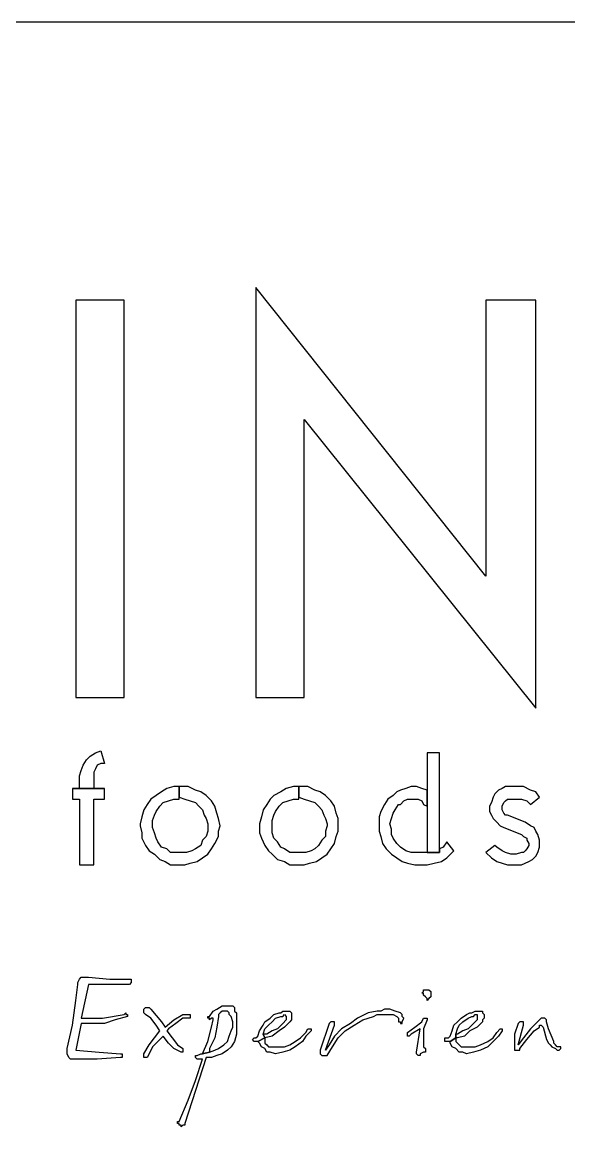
# Model space of a CAD drawing. Header units: metres. Extents: x 14 to 601, y -779 to -12.
# Drawn here: x 130.3 to 167.1, y -86.7 to -12.3 of the extents above; entities that cross this region are included whole.
import ezdxf

# ---------------------------------------------------------------- set-up
doc = ezdxf.new("R2010")
doc.units = ezdxf.units.M

msp = doc.modelspace()

# ---------------------------------------------------------------- linework, layer by layer
for p, q in [((573.76, -12.32), (40.72, -12.32)), ((161.56, -49.64), (146.08, -30.2)), ((146.08, -30.2), (146.08, -57.8)), ((137.2, -31.04), (133.96, -31.04)), ((133.96, -31.04), (133.96, -57.8)), ((137.2, -57.8), (137.2, -31.04)), ((164.92, -31.04), (161.56, -31.04)), ((161.56, -31.04), (161.56, -49.64)), ((164.92, -58.52), (164.92, -31.04)), ((149.32, -57.8), (149.32, -39.08)), ((149.32, -39.08), (164.92, -58.52)), ((133.96, -57.8), (137.2, -57.8)), ((146.08, -57.8), (149.32, -57.8)), ((134.92, -61.76), (135.28, -61.52)), ((135.28, -61.52), (135.64, -61.4)), ((135.64, -61.4), (135.88, -62.24)), ((158.44, -61.52), (157.6, -61.52)), ((157.6, -61.52), (157.6, -68.24)), ((158.44, -68.24), (158.44, -61.52)), ((134.32, -62.72), (134.44, -62.36)), ((134.44, -62.36), (134.68, -62)), ((134.68, -62), (134.92, -61.76)), ((135.4, -62.36), (135.28, -62.6)), ((135.64, -62.24), (135.4, -62.36)), ((135.88, -62.24), (135.64, -62.24)), ((134.2, -63.08), (134.32, -62.72)), ((134.2, -63.92), (134.2, -63.08)), ((135.28, -62.6), (135.16, -62.84)), ((135.16, -62.84), (135.16, -62.96)), ((135.16, -62.96), (135.16, -63.92)), ((133.72, -63.92), (133.72, -64.64)), ((135.88, -63.92), (133.72, -63.92)), ((133.72, -63.92), (135.88, -63.92)), ((135.16, -63.92), (134.2, -63.92)), ((135.88, -64.64), (135.88, -63.92)), ((140.08, -63.92), (139.72, -64.16)), ((140.56, -63.8), (140.08, -63.92)), ((140.92, -63.8), (140.56, -63.8)), ((141.16, -63.8), (140.92, -63.8)), ((140.92, -63.8), (140.92, -64.52)), ((140.92, -64.52), (140.92, -63.8)), ((140.92, -63.8), (140.92, -64.52)), ((141.52, -63.8), (141.16, -63.8)), ((142, -64.04), (141.52, -63.8)), ((148.12, -63.92), (147.76, -64.16)), ((148.6, -63.8), (148.12, -63.92)), ((148.96, -63.8), (148.6, -63.8)), ((149.2, -63.8), (148.96, -63.8)), ((148.96, -63.8), (148.96, -64.52)), ((148.96, -64.52), (148.96, -63.8)), ((148.96, -63.8), (148.96, -64.52)), ((149.56, -63.8), (149.2, -63.8)), ((150.04, -64.04), (149.56, -63.8)), ((156.16, -63.92), (155.8, -64.04)), ((156.52, -63.8), (156.16, -63.92)), ((156.88, -63.8), (156.52, -63.8)), ((157.24, -63.92), (156.88, -63.8)), ((157.6, -64.04), (157.24, -63.92)), ((162.64, -63.92), (162.4, -64.04)), ((162.88, -63.8), (162.64, -63.92)), ((163.36, -63.8), (162.88, -63.8)), ((163.72, -63.8), (163.36, -63.8)), ((164.08, -63.8), (163.72, -63.8)), ((164.56, -64.04), (164.08, -63.8)), ((133.72, -64.64), (134.2, -64.64)), ((134.2, -64.64), (134.2, -69.08)), ((135.16, -69.08), (135.16, -64.64)), ((135.16, -64.64), (135.88, -64.64)), ((139, -64.64), (138.76, -65)), ((139.36, -64.4), (139, -64.64)), ((139.72, -64.16), (139.36, -64.4)), ((140.2, -64.76), (140.56, -64.64)), ((140.56, -64.64), (140.92, -64.64)), ((140.92, -64.52), (141.28, -64.64)), ((140.92, -64.64), (140.92, -64.52)), ((141.28, -64.64), (141.64, -64.76)), ((142.36, -64.16), (142, -64.04)), ((142.72, -64.4), (142.36, -64.16)), ((143.08, -64.76), (142.72, -64.4)), ((147.04, -64.64), (146.8, -65)), ((147.28, -64.4), (147.04, -64.64)), ((147.76, -64.16), (147.28, -64.4)), ((148.24, -64.76), (148.6, -64.64)), ((148.6, -64.64), (148.96, -64.64)), ((148.96, -64.52), (149.32, -64.64)), ((148.96, -64.64), (148.96, -64.52)), ((149.32, -64.64), (149.68, -64.76)), ((150.4, -64.16), (150.04, -64.04)), ((150.76, -64.4), (150.4, -64.16)), ((151.12, -64.76), (150.76, -64.4)), ((154.96, -64.64), (154.72, -65)), ((155.32, -64.4), (154.96, -64.64)), ((155.56, -64.16), (155.32, -64.4)), ((155.8, -64.04), (155.56, -64.16)), ((156.04, -64.76), (156.28, -64.64)), ((156.28, -64.64), (156.52, -64.64)), ((156.52, -64.64), (156.76, -64.64)), ((156.76, -64.64), (157, -64.64)), ((157, -64.64), (157.24, -64.76)), ((157.6, -65.12), (157.6, -64.04)), ((162.04, -64.52), (161.92, -64.88)), ((162.16, -64.28), (162.04, -64.52)), ((162.4, -64.04), (162.16, -64.28)), ((162.88, -64.76), (163, -64.64)), ((163, -64.64), (163.12, -64.64)), ((163.12, -64.64), (163.36, -64.64)), ((163.36, -64.64), (163.72, -64.64)), ((163.72, -64.64), (163.96, -64.64)), ((163.96, -64.64), (164.32, -64.76)), ((164.92, -64.16), (164.56, -64.04)), ((164.56, -65), (165.16, -64.52)), ((165.16, -64.52), (164.92, -64.16)), ((138.52, -65.36), (138.4, -65.84)), ((138.76, -65), (138.52, -65.36)), ((139.36, -65.48), (139.6, -65.12)), ((139.6, -65.12), (139.84, -64.88)), ((139.84, -64.88), (140.2, -64.76)), ((141.64, -64.76), (142, -64.88)), ((142, -64.88), (142.24, -65.12)), ((142.24, -65.12), (142.48, -65.36)), ((142.48, -65.36), (142.6, -65.72)), ((143.32, -65.12), (143.08, -64.76)), ((143.44, -65.6), (143.32, -65.12)), ((146.56, -65.36), (146.44, -65.84)), ((146.8, -65), (146.56, -65.36)), ((147.4, -65.48), (147.64, -65.12)), ((147.64, -65.12), (147.88, -64.88)), ((147.88, -64.88), (148.24, -64.76)), ((149.68, -64.76), (150.04, -64.88)), ((150.04, -64.88), (150.28, -65.12)), ((150.28, -65.12), (150.52, -65.36)), ((150.52, -65.36), (150.64, -65.72)), ((151.36, -65.12), (151.12, -64.76)), ((151.48, -65.6), (151.36, -65.12)), ((154.72, -65), (154.48, -65.48)), ((155.32, -65.6), (155.44, -65.36)), ((155.44, -65.36), (155.68, -65)), ((155.68, -65), (155.8, -65)), ((155.8, -65), (156.04, -64.76)), ((157.24, -64.76), (157.36, -65)), ((157.36, -65), (157.6, -65.12)), ((161.92, -64.88), (161.8, -65.12)), ((161.8, -65.12), (161.8, -65.48)), ((162.64, -65.12), (162.76, -64.88)), ((162.64, -65.24), (162.64, -65.12)), ((162.64, -65.36), (162.64, -65.24)), ((162.76, -65.6), (162.64, -65.36)), ((162.76, -64.88), (162.88, -64.76)), ((164.32, -64.76), (164.56, -65)), ((138.4, -65.84), (138.28, -66.32)), ((139.12, -66.08), (139.24, -65.72)), ((139.12, -66.44), (139.12, -66.08)), ((139.24, -65.72), (139.36, -65.48)), ((142.6, -65.72), (142.72, -65.96)), ((142.72, -65.96), (142.84, -66.32)), ((143.56, -65.96), (143.44, -65.6)), ((143.68, -66.44), (143.56, -65.96)), ((146.44, -65.84), (146.32, -66.32)), ((147.16, -66.08), (147.28, -65.72)), ((147.16, -66.44), (147.16, -66.08)), ((147.28, -65.72), (147.4, -65.48)), ((150.64, -65.72), (150.76, -65.96)), ((150.76, -65.96), (150.88, -66.32)), ((151.6, -65.96), (151.48, -65.6)), ((151.6, -66.44), (151.6, -65.96)), ((154.48, -65.48), (154.36, -65.84)), ((154.36, -65.84), (154.36, -66.32)), ((155.08, -66.32), (155.2, -65.96)), ((155.2, -65.96), (155.32, -65.6)), ((161.8, -65.48), (161.92, -65.72)), ((161.92, -65.72), (162.04, -65.96)), ((162.04, -65.96), (162.28, -66.2)), ((162.28, -66.2), (162.52, -66.44)), ((162.88, -65.72), (162.76, -65.6)), ((163, -65.72), (162.88, -65.72)), ((164.2, -66.2), (163, -65.72)), ((164.56, -66.44), (164.2, -66.2)), ((138.28, -66.32), (138.28, -66.44)), ((138.28, -66.44), (138.4, -66.92)), ((138.4, -66.92), (138.4, -67.28)), ((139.12, -66.56), (139.12, -66.44)), ((139.24, -66.92), (139.12, -66.56)), ((139.36, -67.28), (139.24, -66.92)), ((142.84, -66.8), (142.72, -67.16)), ((142.84, -66.32), (142.84, -66.44)), ((142.84, -66.44), (142.84, -66.8)), ((143.56, -66.8), (143.68, -66.44)), ((143.56, -67.16), (143.56, -66.8)), ((146.32, -66.32), (146.32, -66.44)), ((146.32, -66.44), (146.32, -66.92)), ((146.32, -66.92), (146.44, -67.28)), ((147.16, -66.56), (147.16, -66.44)), ((147.16, -66.92), (147.16, -66.56)), ((147.28, -67.28), (147.16, -66.92)), ((150.88, -66.44), (150.76, -66.8)), ((150.76, -66.8), (150.76, -67.16)), ((150.88, -66.32), (150.88, -66.44)), ((151.48, -67.16), (151.6, -66.8)), ((151.6, -66.8), (151.6, -66.44)), ((154.36, -66.32), (154.36, -66.8)), ((154.36, -66.8), (154.48, -67.16)), ((155.2, -66.68), (155.08, -66.32)), ((155.2, -67.04), (155.2, -66.68)), ((162.52, -66.44), (162.76, -66.56)), ((162.76, -66.56), (163.96, -67.04)), ((164.8, -66.56), (164.56, -66.44)), ((164.92, -66.8), (164.8, -66.56)), ((165.04, -67.04), (164.92, -66.8)), ((138.4, -67.28), (138.64, -67.76)), ((139.48, -67.52), (139.36, -67.28)), ((139.72, -67.88), (139.48, -67.52)), ((142.48, -67.4), (142.36, -67.76)), ((142.72, -67.16), (142.48, -67.4)), ((143.08, -68), (143.32, -67.64)), ((143.32, -67.64), (143.56, -67.16)), ((146.44, -67.28), (146.68, -67.76)), ((147.52, -67.52), (147.28, -67.28)), ((147.76, -67.88), (147.52, -67.52)), ((150.52, -67.4), (150.28, -67.76)), ((150.76, -67.16), (150.52, -67.4)), ((151.12, -68), (151.36, -67.64)), ((151.36, -67.64), (151.48, -67.16)), ((154.48, -67.16), (154.6, -67.64)), ((154.6, -67.64), (154.84, -68)), ((155.32, -67.28), (155.2, -67.04)), ((155.56, -67.64), (155.32, -67.28)), ((155.8, -67.88), (155.56, -67.64)), ((158.92, -67.52), (158.68, -67.88)), ((159.4, -68.12), (158.92, -67.52)), ((163.96, -67.04), (164.08, -67.16)), ((164.08, -67.16), (164.32, -67.28)), ((164.32, -67.28), (164.32, -67.4)), ((164.32, -67.4), (164.44, -67.64)), ((164.44, -67.64), (164.44, -67.76)), ((165.16, -67.4), (165.04, -67.04)), ((165.16, -67.64), (165.16, -67.4)), ((165.16, -67.88), (165.16, -67.64)), ((138.64, -67.76), (138.88, -68.12)), ((138.88, -68.12), (139.24, -68.36)), ((139.24, -68.36), (139.6, -68.72)), ((140.08, -68), (139.72, -67.88)), ((140.32, -68.24), (140.08, -68)), ((140.68, -68.24), (140.32, -68.24)), ((141.04, -68.24), (140.68, -68.24)), ((141.4, -68.24), (141.04, -68.24)), ((141.76, -68.12), (141.4, -68.24)), ((142, -68), (141.76, -68.12)), ((142.36, -67.76), (142, -68)), ((142.48, -68.6), (142.84, -68.36)), ((142.84, -68.36), (143.08, -68)), ((146.68, -67.76), (146.92, -68.12)), ((146.92, -68.12), (147.16, -68.36)), ((147.16, -68.36), (147.52, -68.72)), ((148, -68), (147.76, -67.88)), ((148.36, -68.24), (148, -68)), ((148.72, -68.24), (148.36, -68.24)), ((149.08, -68.24), (148.72, -68.24)), ((149.44, -68.24), (149.08, -68.24)), ((149.8, -68.12), (149.44, -68.24)), ((150.04, -68), (149.8, -68.12)), ((150.28, -67.76), (150.04, -68)), ((150.52, -68.6), (150.88, -68.36)), ((150.88, -68.36), (151.12, -68)), ((154.84, -68), (155.2, -68.36)), ((155.2, -68.36), (155.56, -68.6)), ((156.16, -68.12), (155.8, -67.88)), ((156.52, -68.24), (156.16, -68.12)), ((156.76, -68.24), (156.52, -68.24)), ((157.12, -68.24), (156.76, -68.24)), ((157.6, -68.24), (157.12, -68.24)), ((157.6, -68.24), (158.44, -68.24)), ((158.44, -68.24), (157.6, -68.24)), ((158.68, -67.88), (158.44, -68)), ((158.44, -68), (158.44, -68.24)), ((158.92, -68.6), (159.28, -68.24)), ((159.28, -68.24), (159.4, -68.12)), ((162.16, -67.76), (161.56, -68.24)), ((161.56, -68.24), (161.92, -68.6)), ((162.28, -67.88), (162.16, -67.76)), ((162.64, -68.12), (162.28, -67.88)), ((162.88, -68.24), (162.64, -68.12)), ((163.24, -68.36), (162.88, -68.24)), ((163.6, -68.36), (163.24, -68.36)), ((163.96, -68.24), (163.6, -68.36)), ((164.08, -68.24), (163.96, -68.24)), ((164.2, -68.12), (164.08, -68.24)), ((164.32, -68), (164.2, -68.12)), ((164.44, -67.76), (164.32, -68)), ((164.92, -68.48), (165.04, -68.24)), ((165.04, -68.24), (165.16, -67.88)), ((134.2, -69.08), (135.16, -69.08)), ((139.6, -68.72), (139.96, -68.84)), ((139.96, -68.84), (140.32, -69.08)), ((140.32, -69.08), (140.8, -69.08)), ((140.8, -69.08), (141.28, -69.08)), ((141.28, -69.08), (141.64, -68.96)), ((141.64, -68.96), (142.12, -68.84)), ((142.12, -68.84), (142.48, -68.6)), ((147.52, -68.72), (148, -68.84)), ((148, -68.84), (148.36, -69.08)), ((148.36, -69.08), (148.84, -69.08)), ((148.84, -69.08), (149.32, -69.08)), ((149.32, -69.08), (149.68, -68.96)), ((149.68, -68.96), (150.16, -68.84)), ((150.16, -68.84), (150.52, -68.6)), ((155.56, -68.6), (155.92, -68.84)), ((155.92, -68.84), (156.28, -68.96)), ((156.28, -68.96), (156.76, -69.08)), ((156.76, -69.08), (157.24, -69.08)), ((157.24, -69.08), (157.6, -69.08)), ((157.6, -69.08), (158.08, -68.96)), ((158.08, -68.96), (158.56, -68.84)), ((158.56, -68.84), (158.92, -68.6)), ((161.92, -68.6), (162.28, -68.84)), ((162.28, -68.84), (162.64, -68.96)), ((162.64, -68.96), (163, -69.08)), ((163, -69.08), (163.12, -69.08)), ((163.12, -69.08), (163.96, -69.08)), ((163.96, -69.08), (164.2, -68.96)), ((164.2, -68.96), (164.44, -68.84)), ((164.44, -68.84), (164.68, -68.72)), ((164.68, -68.72), (164.92, -68.48)), ((133.96, -78.2), (134.08, -77.12)), ((134.08, -77), (134.2, -76.76)), ((134.08, -77.12), (134.08, -77)), ((134.2, -76.76), (134.32, -76.64)), ((134.32, -76.64), (134.44, -76.64)), ((134.8, -77.12), (134.32, -79.4)), ((134.44, -76.64), (134.56, -76.64)), ((134.56, -76.64), (134.8, -76.64)), ((134.8, -76.64), (136.24, -76.76)), ((136.12, -77.12), (134.8, -77.12)), ((137.44, -77.12), (136.12, -77.12)), ((136.24, -76.76), (137.44, -76.76)), ((137.44, -76.76), (137.56, -76.76)), ((137.56, -77.12), (137.44, -77.12)), ((137.56, -76.76), (137.68, -76.76)), ((137.68, -77), (137.56, -77.12)), ((137.68, -76.76), (137.68, -76.88)), ((137.68, -76.88), (137.68, -77)), ((157.24, -77.72), (157.36, -77.6)), ((157.36, -77.72), (157.24, -77.72)), ((157.36, -77.6), (157.36, -77.48)), ((157.36, -77.48), (157.48, -77.48)), ((157.36, -77.84), (157.36, -77.72)), ((157.48, -77.96), (157.36, -77.84)), ((157.48, -77.48), (157.6, -77.48)), ((157.6, -78.08), (157.48, -77.96)), ((157.6, -77.48), (157.72, -77.48)), ((157.6, -78.2), (157.6, -78.08)), ((157.72, -78.08), (157.6, -78.2)), ((157.72, -77.48), (157.84, -77.6)), ((157.84, -77.96), (157.72, -78.08)), ((157.84, -77.6), (157.84, -77.72)), ((157.84, -77.72), (157.84, -77.96)), ((133.72, -79.88), (133.96, -78.2)), ((138.52, -78.8), (138.64, -78.68)), ((138.52, -78.92), (138.52, -78.8)), ((138.64, -78.68), (138.76, -78.68)), ((138.76, -78.68), (138.88, -78.68)), ((138.88, -78.68), (139, -78.8)), ((139, -78.8), (139.72, -79.64)), ((143.2, -78.92), (143.44, -78.8)), ((143.44, -78.8), (143.8, -78.56)), ((143.8, -78.56), (144.16, -78.56)), ((144.16, -78.56), (144.28, -78.56)), ((144.28, -78.56), (144.52, -78.56)), ((144.52, -78.56), (144.64, -78.68)), ((144.64, -78.68), (144.64, -78.92)), ((154.72, -78.8), (154.48, -78.92)), ((155.08, -78.8), (154.72, -78.8)), ((155.44, -78.92), (155.08, -78.8)), ((134.32, -79.4), (135.76, -79.4)), ((135.76, -79.4), (137.2, -79.16)), ((136.6, -79.52), (135.88, -79.76)), ((137.44, -79.28), (136.6, -79.52)), ((137.2, -79.16), (137.32, -79.04)), ((137.32, -79.04), (137.32, -79.16)), ((137.32, -79.16), (137.44, -79.16)), ((137.44, -79.16), (137.44, -79.28)), ((138.52, -79.04), (138.52, -78.92)), ((138.64, -79.16), (138.52, -79.04)), ((139, -79.4), (138.64, -79.16)), ((139.36, -79.88), (139, -79.4)), ((139.96, -80), (140.56, -79.52)), ((140.56, -79.52), (141.16, -79.16)), ((141.16, -79.4), (140.68, -79.76)), ((141.16, -79.16), (141.4, -79.16)), ((141.28, -79.4), (141.16, -79.4)), ((141.4, -79.4), (141.28, -79.4)), ((141.4, -79.16), (141.52, -79.16)), ((141.52, -79.4), (141.4, -79.4)), ((141.52, -79.16), (141.64, -79.16)), ((141.64, -79.4), (141.52, -79.4)), ((141.64, -79.16), (141.64, -79.28)), ((141.64, -79.28), (141.64, -79.4)), ((142.84, -79.4), (142.84, -79.28)), ((142.84, -79.28), (142.96, -79.28)), ((142.96, -79.4), (142.84, -79.4)), ((142.96, -79.28), (143.2, -78.92)), ((143.08, -79.4), (142.96, -79.52)), ((142.96, -79.52), (142.96, -79.4)), ((143.2, -79.4), (143.08, -79.4)), ((143.08, -80), (143.2, -79.52)), ((143.2, -79.52), (143.2, -79.4)), ((143.56, -79.28), (143.44, -80)), ((143.68, -79.04), (143.56, -79.16)), ((143.56, -79.16), (143.56, -79.28)), ((143.8, -78.92), (143.68, -79.04)), ((143.92, -78.92), (143.8, -78.92)), ((144.04, -78.92), (143.92, -78.92)), ((144.16, -78.92), (144.04, -78.92)), ((144.28, -79.04), (144.16, -78.92)), ((144.28, -79.16), (144.28, -79.04)), ((144.4, -79.28), (144.28, -79.16)), ((144.52, -79.64), (144.4, -79.28)), ((144.64, -78.92), (144.76, -79.04)), ((144.76, -79.04), (144.76, -79.52)), ((144.76, -79.52), (144.76, -80)), ((146.68, -79.64), (147.04, -79.4)), ((147.04, -79.4), (147.28, -79.16)), ((147.16, -79.64), (147.4, -79.4)), ((147.28, -79.16), (147.64, -79.04)), ((147.4, -79.4), (147.76, -79.28)), ((147.64, -79.04), (147.76, -79.04)), ((147.76, -79.04), (147.88, -78.92)), ((147.76, -79.28), (147.88, -79.28)), ((147.88, -78.92), (148.12, -78.92)), ((147.88, -79.28), (148, -79.16)), ((148.12, -79.52), (147.88, -79.76)), ((148, -79.16), (148.12, -79.28)), ((148.12, -78.92), (148.36, -78.92)), ((148.12, -79.28), (148.12, -79.4)), ((148.12, -79.4), (148.12, -79.52)), ((148.36, -78.92), (148.48, -79.04)), ((148.48, -79.52), (148.36, -79.64)), ((148.48, -79.04), (148.48, -79.16)), ((148.48, -79.16), (148.48, -79.28)), ((148.48, -79.28), (148.48, -79.4)), ((148.48, -79.4), (148.48, -79.52)), ((152.92, -79.4), (152.44, -79.76)), ((152.68, -79.88), (153.28, -79.52)), ((153.64, -79.04), (152.92, -79.4)), ((153.28, -79.52), (154, -79.28)), ((154.24, -78.92), (153.64, -79.04)), ((154, -79.28), (154.24, -79.16)), ((154.48, -78.92), (154.24, -78.92)), ((154.24, -79.16), (154.6, -79.16)), ((154.6, -79.16), (154.96, -79.16)), ((154.96, -79.16), (155.32, -79.16)), ((155.32, -79.16), (155.56, -79.28)), ((155.8, -79.04), (155.44, -78.92)), ((155.56, -79.28), (155.68, -79.4)), ((155.68, -79.4), (155.68, -79.52)), ((155.68, -79.52), (155.68, -79.64)), ((155.92, -79.16), (155.8, -79.04)), ((155.92, -79.28), (155.92, -79.16)), ((156.04, -79.4), (155.92, -79.28)), ((155.92, -79.64), (156.04, -79.4)), ((157.24, -79.64), (157.36, -79.4)), ((157.36, -79.4), (157.48, -79.4)), ((157.6, -79.52), (157.36, -80.12)), ((157.48, -79.4), (157.6, -79.4)), ((157.6, -79.4), (157.6, -79.52)), ((159.64, -79.64), (159.88, -79.4)), ((159.88, -79.4), (160.24, -79.16)), ((160, -79.64), (160.36, -79.4)), ((160.24, -79.16), (160.48, -79.04)), ((160.36, -79.4), (160.6, -79.28)), ((160.48, -79.04), (160.6, -79.04)), ((160.6, -79.04), (160.84, -78.92)), ((160.6, -79.28), (160.72, -79.28)), ((160.72, -79.28), (160.84, -79.16)), ((160.96, -79.52), (160.72, -79.76)), ((160.84, -78.92), (161.08, -78.92)), ((160.84, -79.16), (160.96, -79.16)), ((160.96, -79.16), (160.96, -79.28)), ((160.96, -79.28), (160.96, -79.4)), ((160.96, -79.4), (160.96, -79.52)), ((161.08, -78.92), (161.32, -78.92)), ((161.32, -78.92), (161.32, -79.04)), ((161.32, -79.04), (161.44, -79.16)), ((161.44, -79.4), (161.32, -79.52)), ((161.32, -79.52), (161.32, -79.64)), ((161.44, -79.16), (161.44, -79.28)), ((161.44, -79.28), (161.44, -79.4)), ((165.16, -79.52), (164.56, -80.12)), ((165.28, -79.4), (165.16, -79.52)), ((165.4, -79.4), (165.28, -79.4)), ((165.52, -79.4), (165.4, -79.4)), ((165.64, -79.52), (165.52, -79.4)), ((165.64, -79.64), (165.64, -79.52)), ((133.36, -81.44), (133.72, -79.88)), ((134.32, -79.76), (133.96, -81.56)), ((135.04, -79.76), (134.32, -79.76)), ((135.88, -79.76), (135.04, -79.76)), ((139.24, -80.72), (139.6, -80.24)), ((139.6, -80.24), (139.36, -79.88)), ((139.72, -79.64), (139.96, -80)), ((140.2, -80.12), (140.08, -80.24)), ((140.08, -80.24), (140.44, -80.72)), ((140.68, -79.76), (140.2, -80.12)), ((142.84, -80.96), (143.08, -80)), ((143.44, -80), (143.32, -80.72)), ((144.28, -80.6), (144.4, -80.24)), ((144.4, -80.24), (144.52, -80)), ((144.52, -80), (144.52, -79.64)), ((144.76, -80), (144.76, -80.48)), ((146.2, -80.6), (146.32, -80.24)), ((146.32, -80.24), (146.56, -79.88)), ((146.56, -79.88), (146.68, -79.64)), ((146.56, -80.48), (146.68, -80.12)), ((146.68, -80.12), (146.92, -79.88)), ((147.16, -80.24), (146.8, -80.48)), ((146.92, -79.88), (147.16, -79.64)), ((147.52, -80.12), (147.16, -80.24)), ((147.64, -80.24), (147.16, -80.6)), ((147.88, -79.76), (147.52, -80.12)), ((148, -80), (147.64, -80.24)), ((148.36, -79.64), (148, -80)), ((149.44, -80.36), (149.56, -80.12)), ((149.8, -80.24), (149.44, -80.6)), ((149.56, -80.12), (149.68, -80.12)), ((149.68, -80.12), (149.8, -80.12)), ((149.8, -80.12), (149.8, -80.24)), ((151, -79.76), (150.4, -81.56)), ((150.76, -81.56), (151.36, -79.88)), ((151.12, -79.64), (151, -79.76)), ((151.24, -79.64), (151.12, -79.64)), ((151.36, -79.64), (151.24, -79.64)), ((151.36, -79.76), (151.36, -79.64)), ((151.36, -79.88), (151.36, -79.76)), ((151.84, -80.12), (151.36, -80.6)), ((151.6, -80.72), (152.08, -80.24)), ((152.44, -79.76), (151.84, -80.12)), ((152.08, -80.24), (152.68, -79.88)), ((155.68, -79.64), (155.8, -79.64)), ((155.8, -79.64), (155.8, -79.76)), ((155.8, -79.76), (155.92, -79.76)), ((155.92, -79.76), (155.92, -79.64)), ((156.28, -80.36), (156.76, -80)), ((157.12, -80.12), (156.52, -80.48)), ((156.76, -80), (157.24, -79.64)), ((156.88, -81.68), (157.12, -80.12)), ((157.36, -80.12), (157.36, -80.6)), ((159.16, -80.6), (159.28, -80.24)), ((159.28, -80.24), (159.4, -79.88)), ((159.4, -79.88), (159.64, -79.64)), ((159.52, -80.48), (159.64, -80.12)), ((159.64, -80.12), (159.76, -79.88)), ((160, -80.24), (159.64, -80.48)), ((159.76, -79.88), (160, -79.64)), ((160.36, -80.12), (160, -80.24)), ((160.48, -80.24), (160.12, -80.6)), ((160.72, -79.76), (160.36, -80.12)), ((160.96, -80), (160.48, -80.24)), ((161.32, -79.64), (160.96, -80)), ((162.28, -80.36), (162.52, -80.12)), ((162.64, -80.24), (162.4, -80.6)), ((162.52, -80.12), (162.64, -80.12)), ((162.64, -80.12), (162.64, -80.24)), ((163.72, -79.76), (163.48, -80.48)), ((163.84, -79.64), (163.72, -79.76)), ((163.72, -81.2), (164.08, -79.88)), ((163.96, -79.64), (163.84, -79.64)), ((164.08, -79.64), (163.96, -79.64)), ((164.08, -79.76), (164.08, -79.64)), ((164.08, -79.88), (164.08, -79.76)), ((164.56, -80.12), (164.08, -80.72)), ((164.32, -80.84), (164.8, -80.24)), ((164.8, -80.24), (165.16, -80)), ((165.16, -80), (165.16, -79.88)), ((165.16, -79.88), (165.28, -79.88)), ((165.28, -79.88), (165.4, -80)), ((165.4, -80), (165.64, -80.84)), ((165.76, -80.12), (165.64, -79.64)), ((166.12, -80.96), (165.76, -80.12)), ((138.88, -81.2), (139.24, -80.72)), ((139.48, -80.96), (139.12, -81.32)), ((139.84, -80.6), (139.48, -80.96)), ((140.2, -81.08), (139.84, -80.6)), ((140.56, -81.44), (140.2, -81.08)), ((140.44, -80.72), (140.8, -81.2)), ((142.48, -81.8), (142.84, -80.96)), ((143.32, -80.72), (142.96, -81.44)), ((143.92, -81.2), (144.16, -80.96)), ((144.16, -80.96), (144.28, -80.6)), ((144.64, -80.96), (144.4, -81.32)), ((144.76, -80.48), (144.64, -80.96)), ((145.84, -80.84), (145.96, -80.72)), ((145.96, -80.96), (145.84, -80.84)), ((145.96, -80.72), (146.08, -80.72)), ((146.08, -80.96), (145.96, -80.96)), ((146.08, -80.72), (146.2, -80.6)), ((146.2, -80.96), (146.08, -80.96)), ((146.2, -80.96), (146.68, -80.72)), ((146.68, -80.72), (146.2, -80.96)), ((146.2, -80.96), (146.2, -80.96)), ((146.32, -81.08), (146.2, -80.96)), ((146.44, -81.32), (146.32, -81.08)), ((146.68, -80.72), (146.56, -80.48)), ((146.56, -80.48), (146.68, -80.72)), ((146.8, -80.48), (146.56, -80.48)), ((147.16, -80.6), (146.68, -80.72)), ((146.68, -80.72), (146.68, -80.96)), ((146.68, -80.96), (146.68, -81.08)), ((146.68, -81.08), (146.8, -81.2)), ((148.36, -81.2), (148.72, -80.96)), ((148.72, -80.96), (149.08, -80.72)), ((149.2, -80.96), (148.72, -81.32)), ((149.08, -80.72), (149.44, -80.36)), ((149.44, -80.6), (149.2, -80.96)), ((151.36, -80.6), (151, -81.2)), ((151.24, -81.32), (151.6, -80.72)), ((156.28, -80.48), (156.28, -80.36)), ((156.28, -80.6), (156.28, -80.48)), ((156.4, -80.6), (156.28, -80.6)), ((156.52, -80.48), (156.4, -80.6)), ((157.36, -80.6), (157.36, -81.2)), ((158.8, -80.84), (158.8, -80.72)), ((158.8, -80.72), (158.92, -80.72)), ((158.8, -80.96), (158.8, -80.84)), ((158.92, -80.96), (158.8, -80.96)), ((158.92, -80.72), (159.04, -80.72)), ((159.04, -80.96), (158.92, -80.96)), ((159.04, -80.72), (159.16, -80.6)), ((159.16, -80.96), (159.04, -80.96)), ((159.16, -80.96), (159.52, -80.72)), ((159.52, -80.72), (159.16, -80.96)), ((159.16, -81.08), (159.16, -80.96)), ((159.28, -81.32), (159.16, -81.08)), ((159.52, -80.72), (159.52, -80.48)), ((159.52, -80.48), (159.52, -80.72)), ((159.64, -80.48), (159.52, -80.48)), ((159.64, -80.72), (159.52, -80.72)), ((159.52, -80.72), (159.52, -80.96)), ((159.52, -80.96), (159.64, -81.08)), ((160.12, -80.6), (159.64, -80.72)), ((159.64, -81.08), (159.76, -81.2)), ((161.2, -81.2), (161.68, -80.96)), ((161.68, -80.96), (162.04, -80.72)), ((162.04, -80.96), (161.68, -81.32)), ((162.04, -80.72), (162.28, -80.36)), ((162.4, -80.6), (162.04, -80.96)), ((163.48, -80.48), (163.48, -81.2)), ((164.08, -80.72), (163.72, -81.2)), ((163.84, -81.44), (164.32, -80.84)), ((165.64, -80.84), (165.76, -81.08)), ((165.76, -81.08), (165.88, -81.2)), ((166.12, -81.08), (166.12, -80.96)), ((166.24, -81.2), (166.12, -81.08)), ((133.36, -81.68), (133.36, -81.44)), ((133.36, -81.8), (133.36, -81.68)), ((133.48, -82.04), (133.36, -81.8)), ((133.96, -81.56), (135.52, -81.68)), ((135.52, -81.68), (136.96, -81.8)), ((136.96, -81.8), (137.08, -81.8)), ((137.08, -81.8), (137.08, -81.92)), ((138.52, -81.8), (138.88, -81.2)), ((138.52, -81.92), (138.52, -81.8)), ((138.88, -81.8), (138.76, -82.04)), ((139.12, -81.32), (138.88, -81.8)), ((141.04, -81.68), (140.56, -81.44)), ((140.8, -81.2), (141.16, -81.44)), ((141.16, -81.68), (141.04, -81.68)), ((141.16, -81.44), (141.16, -81.56)), ((141.16, -81.56), (141.16, -81.68)), ((142.12, -81.92), (142.36, -81.8)), ((142.36, -81.8), (142.48, -81.8)), ((142.48, -81.8), (142.96, -81.68)), ((142.96, -81.68), (142.48, -81.8)), ((142.96, -81.44), (142.96, -81.68)), ((142.96, -81.68), (143.32, -81.56)), ((143.32, -81.56), (143.56, -81.44)), ((143.8, -81.8), (143.44, -81.92)), ((143.56, -81.44), (143.92, -81.2)), ((144.16, -81.56), (143.8, -81.8)), ((144.4, -81.32), (144.16, -81.56)), ((146.68, -81.44), (146.44, -81.32)), ((146.8, -81.68), (146.68, -81.44)), ((146.8, -81.2), (146.92, -81.32)), ((147.04, -81.68), (146.8, -81.68)), ((146.92, -81.32), (147.04, -81.32)), ((147.04, -81.32), (147.52, -81.32)), ((147.4, -81.8), (147.04, -81.68)), ((147.88, -81.68), (147.4, -81.8)), ((147.52, -81.32), (148, -81.32)), ((148.36, -81.56), (147.88, -81.68)), ((148, -81.32), (148.36, -81.2)), ((148.72, -81.32), (148.36, -81.56)), ((150.4, -81.56), (150.4, -81.68)), ((150.4, -81.68), (150.4, -81.8)), ((150.4, -81.8), (150.52, -81.92)), ((151, -81.2), (150.76, -81.56)), ((150.88, -81.92), (151.24, -81.32)), ((156.88, -81.8), (156.88, -81.68)), ((157, -81.92), (156.88, -81.8)), ((157.36, -81.68), (157.12, -81.8)), ((157.12, -81.8), (157.12, -81.92)), ((157.36, -81.2), (157.36, -81.32)), ((157.36, -81.32), (157.48, -81.44)), ((157.48, -81.68), (157.36, -81.68)), ((157.48, -81.44), (157.48, -81.56)), ((157.48, -81.56), (157.48, -81.68)), ((159.52, -81.44), (159.28, -81.32)), ((159.76, -81.68), (159.52, -81.44)), ((159.76, -81.2), (159.88, -81.32)), ((160, -81.68), (159.76, -81.68)), ((159.88, -81.32), (160, -81.32)), ((160, -81.32), (160.36, -81.32)), ((160.24, -81.8), (160, -81.68)), ((160.72, -81.68), (160.24, -81.8)), ((160.36, -81.32), (160.84, -81.32)), ((161.2, -81.56), (160.72, -81.68)), ((160.84, -81.32), (161.2, -81.2)), ((161.68, -81.32), (161.2, -81.56)), ((163.48, -81.2), (163.48, -81.44)), ((163.48, -81.44), (163.48, -81.56)), ((163.48, -81.56), (163.6, -81.56)), ((163.6, -81.56), (163.72, -81.56)), ((163.72, -81.56), (163.84, -81.56)), ((163.84, -81.56), (163.84, -81.44)), ((165.88, -81.2), (166, -81.32)), ((166, -81.32), (166.24, -81.44)), ((166.36, -81.32), (166.24, -81.2)), ((166.24, -81.44), (166.36, -81.56)), ((166.48, -81.32), (166.36, -81.32)), ((166.36, -81.56), (166.48, -81.56)), ((166.6, -81.32), (166.48, -81.32)), ((166.48, -81.56), (166.6, -81.44)), ((166.6, -81.44), (166.6, -81.32)), ((133.6, -82.16), (133.48, -82.04)), ((133.72, -82.16), (133.6, -82.16)), ((135.4, -82.16), (133.72, -82.16)), ((136.96, -82.04), (135.4, -82.16)), ((137.08, -82.04), (136.96, -82.04)), ((137.08, -81.92), (137.08, -82.04)), ((138.52, -82.04), (138.52, -81.92)), ((138.64, -82.04), (138.52, -82.04)), ((138.76, -82.04), (138.64, -82.04)), ((138.76, -82.04), (138.76, -82.04)), ((142.72, -82.04), (141.28, -86.48)), ((142, -82.04), (142, -81.92)), ((142, -81.92), (142.12, -81.92)), ((142.12, -82.16), (142, -82.04)), ((142, -83.6), (142.48, -82.16)), ((142.24, -82.16), (142.12, -82.16)), ((142.48, -82.16), (142.24, -82.16)), ((143.08, -82.04), (142.72, -82.04)), ((143.44, -81.92), (143.08, -82.04)), ((150.52, -81.92), (150.64, -81.92)), ((150.64, -81.92), (150.76, -81.92)), ((150.76, -81.92), (150.88, -81.92)), ((157.12, -81.92), (157, -81.92)), ((141.52, -84.92), (142, -83.6)), ((140.92, -86.36), (141.52, -84.92)), ((140.8, -86.48), (140.8, -86.36)), ((140.8, -86.36), (140.92, -86.36)), ((140.92, -86.48), (140.8, -86.48)), ((140.92, -86.6), (140.92, -86.48)), ((141.04, -86.6), (140.92, -86.6)), ((141.16, -86.6), (141.04, -86.72)), ((141.04, -86.72), (141.04, -86.6)), ((141.28, -86.6), (141.16, -86.6)), ((141.28, -86.48), (141.28, -86.6))]:
    msp.add_line(p, q)

doc.saveas('drawing.dxf')
